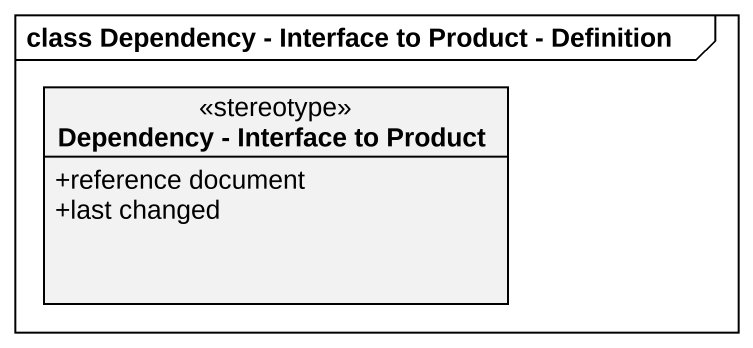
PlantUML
@startuml
mainframe class Dependency - Interface to Product - Definition
hide circle
hide empty members
skinparam classAttributeIconSize 0
class "Dependency - Interface to Product" as Dependency_Interface_to <<stereotype>> {
  +reference document
  +last changed
}
@enduml
